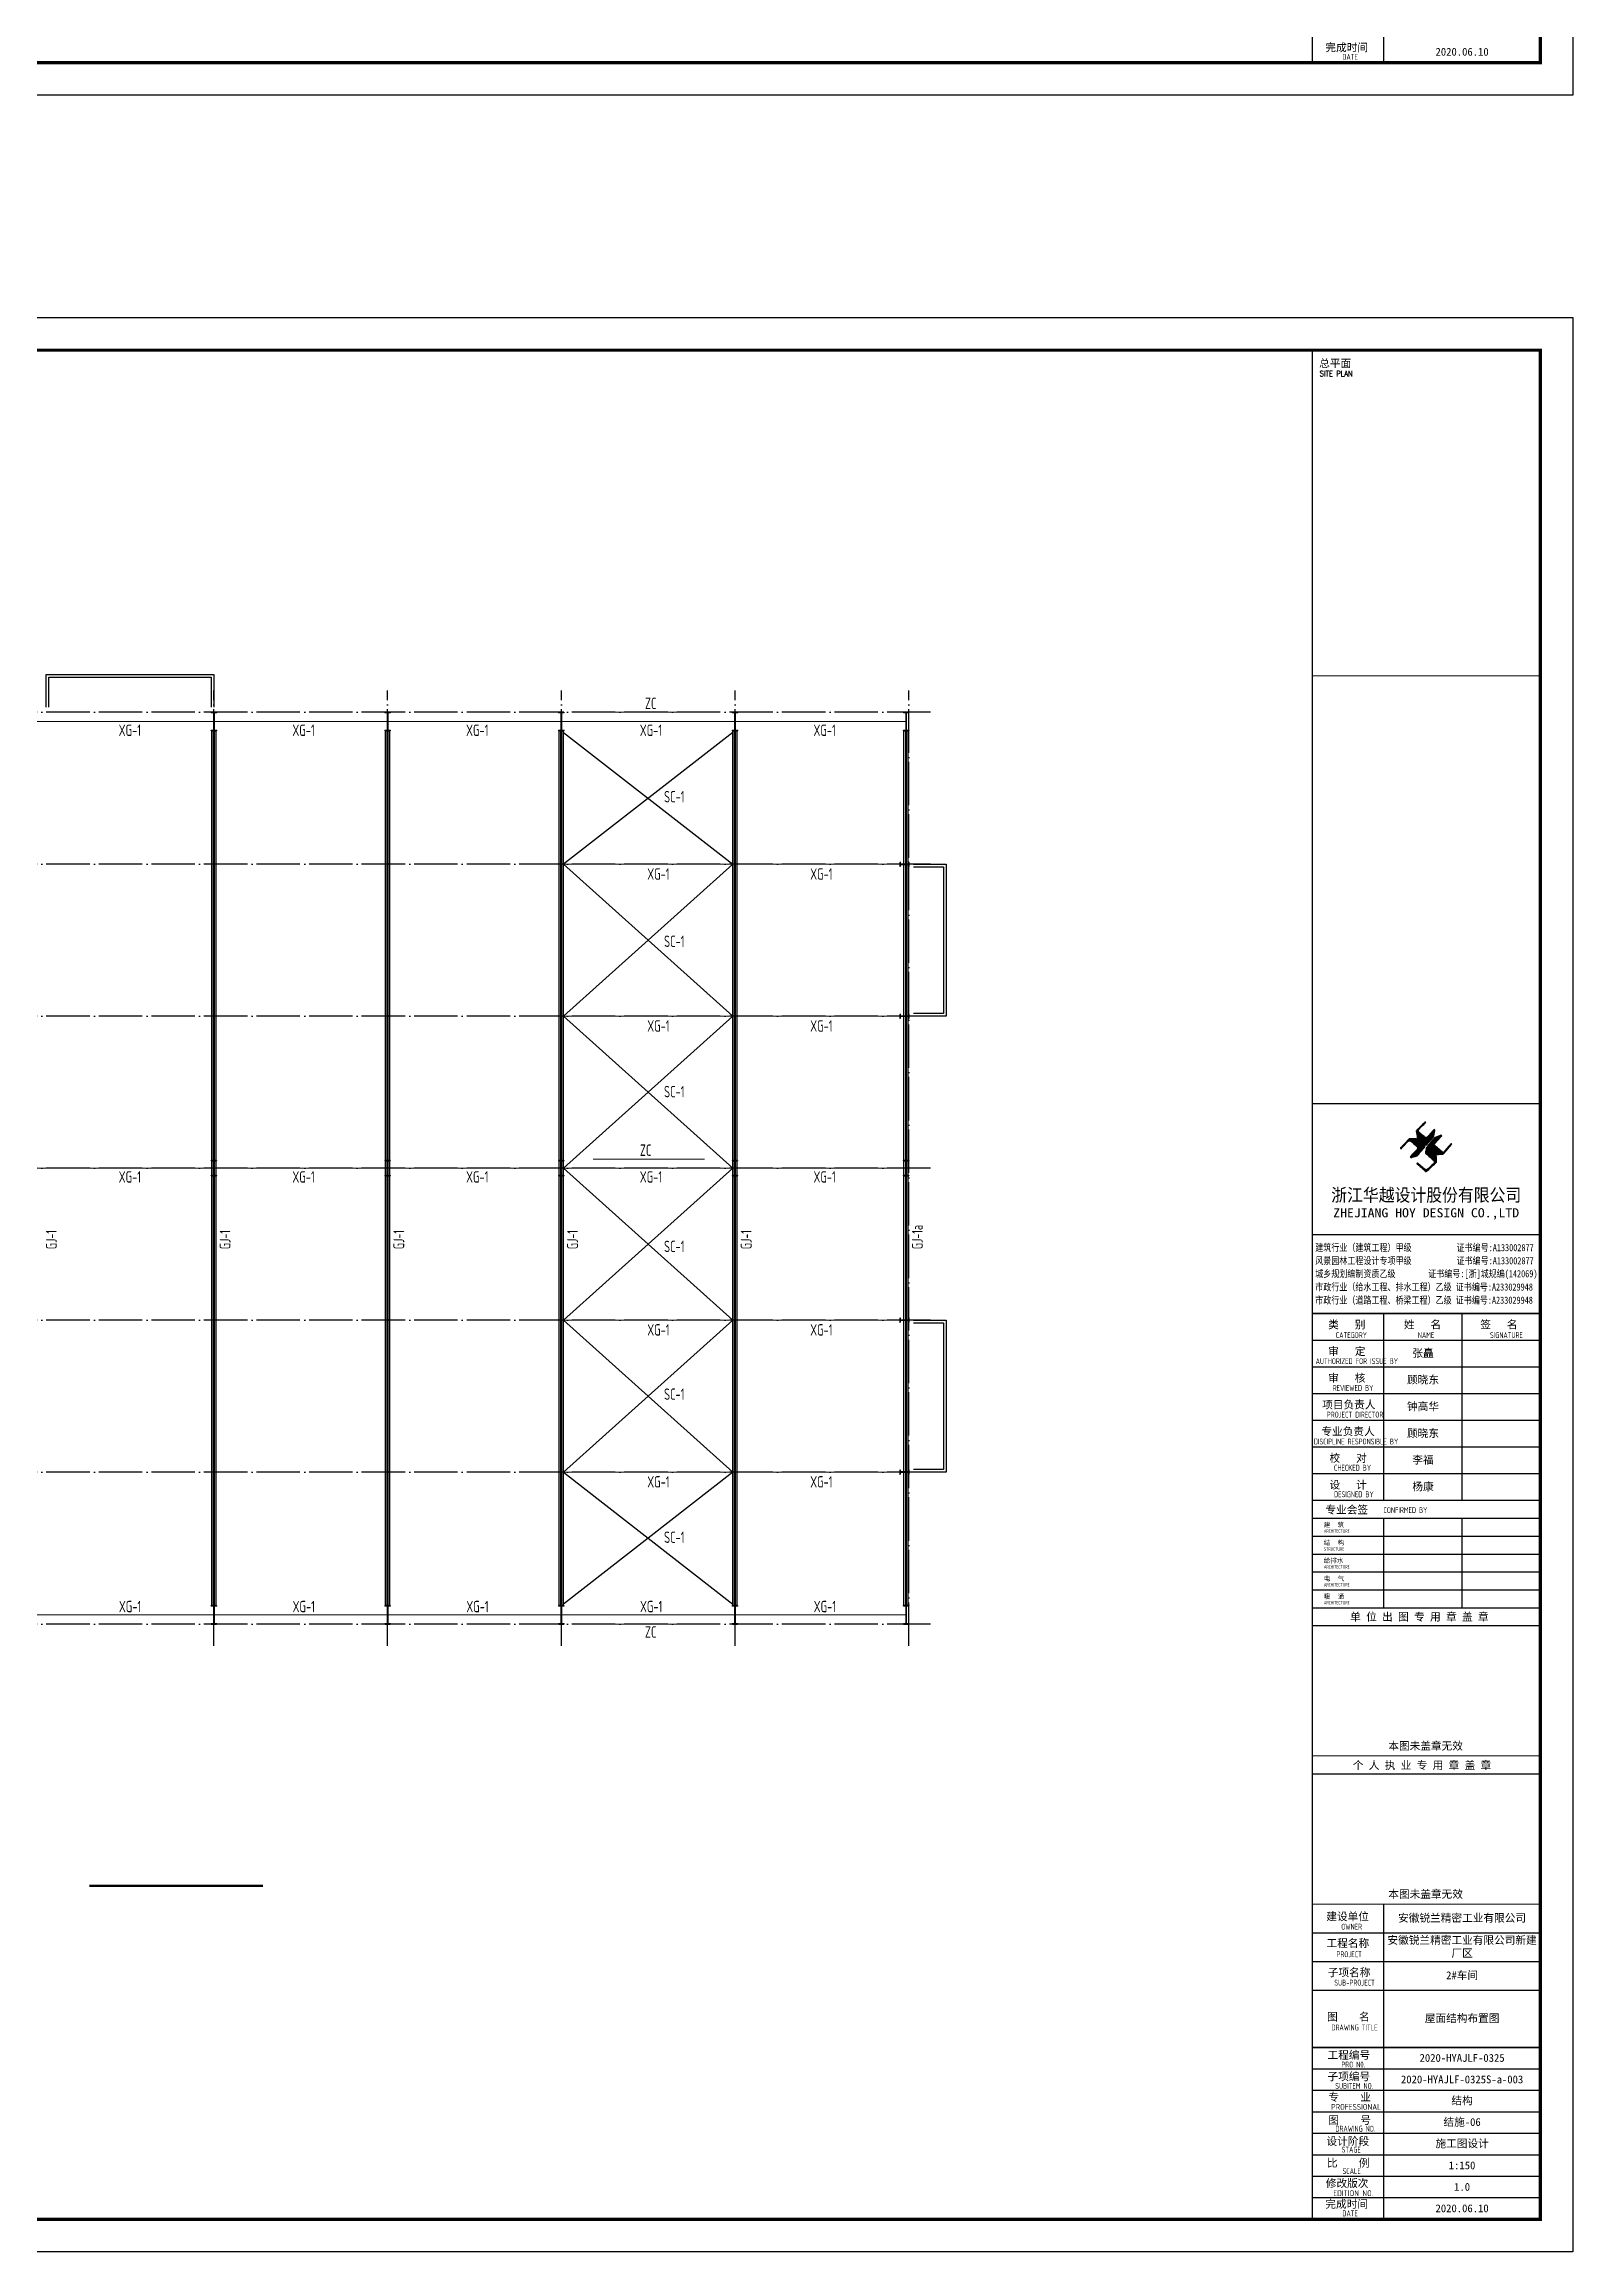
# Model space of a CAD drawing. Extents: x 492302 to 683319, y -252071 to 755100.
# Drawn here: x 559670 to 630074, y 263289 to 364986 of the extents above; entities that cross this region are included whole.
import ezdxf
from ezdxf.enums import TextEntityAlignment as Align

# ---------------------------------------------------------------- set-up
doc = ezdxf.new("R2010")
doc.units = 0
doc.header["$LTSCALE"] = 1000
doc.header["$MEASUREMENT"] = 0
doc.linetypes.add('DOTE', pattern=[2.42, 2, -0.2, 0.02, -0.2])
for name, color, linetype in [('0 - 屋顶线', 150, 'Continuous'), ('3T_WOOD', 21, 'Continuous'), ('DIM_LEAD', 171, 'Continuous'), ('DIM_SYMB', 171, 'Continuous'), ('DOTE', 14, 'DOTE'), ('PUB_TEXT', 7, 'Continuous'), ('PUB_TITLE', 171, 'Continuous'), ('TK', 4, 'Continuous'), ('中粗', 4, 'Continuous')]:
    doc.layers.add(name, color=color, linetype=linetype)
doc.layers.add('Pkpm_柱子', color=3, linetype='Continuous', lineweight=35)
doc.styles.add('-宋体', font='', dxfattribs={"width": 0.8})
doc.styles.add('HT', font='simhei.ttf', dxfattribs={"width": 0.8})
doc.styles.add('ROMANS', font='romans__.ttf', dxfattribs={"width": 0.65, "height": 231.275})
doc.styles.add('TSSD_Dimension', font='Tssdeng.shx', dxfattribs={"width": 0.7, "bigfont": 'hztxt.shx'})
doc.styles.add('TSSD_REIN', font='tssdeng.shx', dxfattribs={"width": 0.7, "bigfont": 'tssdchn.shx'})
doc.styles.add('图签宋体', font='', dxfattribs={"height": 300})
doc.styles.add('图签黑体', font='simhei.ttf', dxfattribs={"height": 550})
doc.styles.get('-宋体').set_extended_font_data('SimSun')
doc.styles.get('图签宋体').set_extended_font_data('NSimSun')

# ---------------------------------------------------------------- blocks, each defined once
blk = doc.blocks.new('A$C053D6479')
at = {"layer": 'PUB_TITLE'}
h = blk.add_hatch(color=256, dxfattribs=at)
h.dxf.hatch_style = 1
edge = h.paths.add_edge_path()
edge.add_spline(control_points=[(1026, 827), (1105, 920), (1188, 1008), (1266, 1102)], knot_values=[13, 13, 13, 13, 14, 14, 14, 14], degree=3, periodic=0)
edge.add_spline(control_points=[(1266, 1102), (1258, 1111), (1249, 1119), (1239, 1116)], knot_values=[12, 12, 12, 12, 13, 13, 13, 13], degree=3, periodic=0)
edge.add_spline(control_points=[(1239, 1116), (1210, 1107), (1179, 1092), (1144, 1077)], knot_values=[11, 11, 11, 11, 12, 12, 12, 12], degree=3, periodic=0)
edge.add_spline(control_points=[(1144, 1077), (1109, 1063), (1069, 1053), (1047, 1038)], knot_values=[10, 10, 10, 10, 11, 11, 11, 11], degree=3, periodic=0)
edge.add_spline(control_points=[(1047, 1038), (1028, 1026), (1007, 992), (991, 972)], knot_values=[9, 9, 9, 9, 10, 10, 10, 10], degree=3, periodic=0)
edge.add_spline(control_points=[(991, 972), (942, 913), (899, 868), (849, 810)], knot_values=[8, 8, 8, 8, 9, 9, 9, 9], degree=3, periodic=0)
edge.add_spline(control_points=[(849, 810), (842, 801), (822, 776), (822, 775)], knot_values=[7, 7, 7, 7, 8, 8, 8, 8], degree=3, periodic=0)
edge.add_spline(control_points=[(822, 775), (823, 771), (848, 752), (859, 744)], knot_values=[6, 6, 6, 6, 7, 7, 7, 7], degree=3, periodic=0)
edge.add_spline(control_points=[(859, 744), (949, 670), (1035, 592), (1122, 521)], knot_values=[5, 5, 5, 5, 6, 6, 6, 6], degree=3, periodic=0)
edge.add_spline(control_points=[(1122, 521), (1153, 527), (1185, 530), (1217, 533)], knot_values=[4, 4, 4, 4, 5, 5, 5, 5], degree=3, periodic=0)
edge.add_spline(control_points=[(1217, 533), (1246, 535), (1293, 532), (1316, 542)], knot_values=[3, 3, 3, 3, 4, 4, 4, 4], degree=3, periodic=0)
edge.add_spline(control_points=[(1316, 542), (1327, 547), (1338, 565), (1349, 579)], knot_values=[2, 2, 2, 2, 3, 3, 3, 3], degree=3, periodic=0)
edge.add_spline(control_points=[(1349, 579), (1423, 670), (1507, 759), (1572, 848)], knot_values=[1, 1, 1, 1, 2, 2, 2, 2], degree=3, periodic=0)
edge.add_spline(control_points=[(1572, 848), (1564, 852), (1561, 861), (1551, 862)], knot_values=[0, 0, 0, 0, 1, 1, 1, 1], degree=3, periodic=0)
edge.add_spline(control_points=[(1551, 862), (1469, 769), (1393, 671), (1310, 579)], knot_values=[15, 15, 15, 15, 16, 16, 16, 16], degree=3, periodic=0)
edge.add_spline(control_points=[(1310, 579), (1216, 662), (1118, 742), (1026, 827)], knot_values=[14, 14, 14, 14, 15, 15, 15, 15], degree=3, periodic=0)
at = {"layer": 'TK'}
h = blk.add_hatch(color=256, dxfattribs=at)
h.dxf.hatch_style = 2
edge = h.paths.add_edge_path()
edge.add_spline(control_points=[(728, 856), (728, 856), (728, 856), (719, 864), (651, 922), (580, 978), (514, 1036), (509, 1106), (488, 1176), (479, 1247), (570, 1343), (663, 1436), (758, 1526), (764, 1523), (768, 1518), (774, 1515), (693, 1422), (599, 1343), (520, 1249), (607, 1171), (698, 1096), (789, 1021), (874, 1109), (950, 1206), (1031, 1298), (1066, 1286), (1054, 1262), (1045, 1224), (1036, 1188), (1031, 1158), (1024, 1121), (1020, 1104), (1017, 1085), (1012, 1071), (1004, 1052), (976, 1026), (956, 1003), (906, 946), (866, 899), (814, 839), (806, 829), (789, 806), (787, 806), (777, 804), (728, 856)], knot_values=[0, 0, 0, 0, 0.005, 0.01, 1, 1, 1, 2, 2, 2, 3, 3, 3, 4, 4, 4, 5, 5, 5, 6, 6, 6, 7, 7, 7, 8, 8, 8, 9, 9, 9, 10, 10, 10, 11, 11, 11, 12, 12, 12, 13, 13, 13, 14, 14, 14, 14], degree=3, periodic=0)
h = blk.add_hatch(color=256, dxfattribs=at)
h.dxf.hatch_style = 2
edge = h.paths.add_edge_path()
edge.add_spline(control_points=[(366, 894), (366, 894), (366, 894), (270, 970), (183, 883), (101, 791), (16, 703), (-18, 714), (9, 735), (28, 755), (103, 838), (192, 930), (266, 1005), (319, 1009), (387, 1005), (442, 1007), (456, 1008), (472, 1011), (485, 1007), (507, 1000), (534, 967), (555, 949), (624, 891), (699, 833), (760, 773), (689, 691), (614, 604), (539, 517), (529, 505), (516, 487), (506, 482), (492, 475), (469, 472), (452, 467), (416, 456), (383, 448), (342, 438), (323, 433), (297, 422), (293, 440), (291, 452), (313, 470), (322, 480), (400, 566), (477, 652), (553, 736), (460, 815), (366, 894)], knot_values=[0, 0, 0, 0, 0.005, 0.01, 1, 1, 1, 2, 2, 2, 3, 3, 3, 4, 4, 4, 5, 5, 5, 6, 6, 6, 7, 7, 7, 8, 8, 8, 9, 9, 9, 10, 10, 10, 11, 11, 11, 12, 12, 12, 13, 13, 13, 14, 14, 14, 15, 15, 15, 15], degree=3, periodic=0)
h = blk.add_hatch(color=256, dxfattribs=at)
h.dxf.hatch_style = 2
edge = h.paths.add_edge_path()
edge.add_spline(control_points=[(511, 261), (511, 261), (511, 261), (516, 267), (609, 192), (696, 111), (785, 33), (883, 118), (977, 208), (1070, 298), (992, 373), (892, 456), (803, 534), (791, 544), (768, 561), (766, 569), (761, 588), (776, 634), (780, 655), (785, 690), (788, 721), (795, 746), (897, 661), (998, 576), (1097, 490), (1100, 425), (1106, 361), (1107, 294), (1018, 207), (925, 121), (830, 33), (818, 21), (800, 0), (787, 0), (768, -1), (725, 49), (712, 60), (662, 103), (616, 143), (568, 186), (545, 207), (518, 224), (499, 250), (501, 259), (511, 261)], knot_values=[0, 0, 0, 0, 0.005, 0.01, 1, 1, 1, 2, 2, 2, 3, 3, 3, 4, 4, 4, 5, 5, 5, 6, 6, 6, 7, 7, 7, 8, 8, 8, 9, 9, 9, 10, 10, 10, 11, 11, 11, 12, 12, 12, 13, 13, 13, 14, 14, 14, 14], degree=3, periodic=0)
for points, knots in [([(1031, 1298), (1066, 1286), (1054, 1262), (1045, 1224), (1036, 1188), (1031, 1158), (1024, 1121), (1020, 1104), (1017, 1085), (1012, 1071), (1004, 1052), (976, 1026), (956, 1003), (906, 946), (866, 899), (814, 839), (806, 829), (789, 806), (787, 806), (777, 804), (728, 856), (719, 864), (651, 922), (580, 978), (514, 1036), (509, 1106), (488, 1176), (479, 1247), (570, 1343), (663, 1436), (758, 1526), (764, 1523), (768, 1518), (774, 1515), (693, 1422), (599, 1343), (520, 1249), (607, 1171), (698, 1096), (789, 1021), (874, 1109), (950, 1206), (1031, 1298)], [0, 0, 0, 0, 1, 1, 1, 2, 2, 2, 3, 3, 3, 4, 4, 4, 5, 5, 5, 6, 6, 6, 7, 7, 7, 8, 8, 8, 9, 9, 9, 10, 10, 10, 11, 11, 11, 12, 12, 12, 13, 13, 13, 14, 14, 14, 14]), ([(555, 949), (624, 891), (699, 833), (760, 773), (689, 691), (614, 604), (539, 517), (529, 505), (516, 487), (506, 482), (492, 475), (469, 472), (452, 467), (416, 456), (383, 448), (342, 438), (323, 433), (297, 422), (293, 440), (291, 452), (313, 470), (322, 480), (400, 566), (477, 652), (553, 736), (460, 815), (366, 894), (270, 970), (183, 883), (101, 791), (16, 703), (-18, 714), (9, 735), (28, 755), (103, 838), (192, 930), (266, 1005), (319, 1009), (387, 1005), (442, 1007), (456, 1008), (472, 1011), (485, 1007), (507, 1000), (534, 967), (555, 949)], [0, 0, 0, 0, 1, 1, 1, 2, 2, 2, 3, 3, 3, 4, 4, 4, 5, 5, 5, 6, 6, 6, 7, 7, 7, 8, 8, 8, 9, 9, 9, 10, 10, 10, 11, 11, 11, 12, 12, 12, 13, 13, 13, 14, 14, 14, 15, 15, 15, 15]), ([(1097, 490), (1100, 425), (1106, 361), (1107, 294), (1018, 207), (925, 121), (830, 33), (818, 21), (800, 0), (787, 0), (768, -1), (725, 49), (712, 60), (662, 103), (616, 143), (568, 186), (545, 207), (518, 224), (499, 250), (501, 259), (511, 261), (516, 267), (609, 192), (696, 111), (785, 33), (883, 118), (977, 208), (1070, 298), (992, 373), (892, 456), (803, 534), (791, 544), (768, 561), (766, 569), (761, 588), (776, 634), (780, 655), (785, 690), (788, 721), (795, 746), (897, 661), (998, 576), (1097, 490)], [0, 0, 0, 0, 1, 1, 1, 2, 2, 2, 3, 3, 3, 4, 4, 4, 5, 5, 5, 6, 6, 6, 7, 7, 7, 8, 8, 8, 9, 9, 9, 10, 10, 10, 11, 11, 11, 12, 12, 12, 13, 13, 13, 14, 14, 14, 14]), ([(1551, 862), (1561, 861), (1564, 852), (1572, 848), (1507, 759), (1423, 670), (1349, 579), (1338, 565), (1327, 547), (1316, 542), (1293, 532), (1246, 535), (1217, 533), (1185, 530), (1153, 527), (1122, 521), (1035, 592), (949, 670), (859, 744), (848, 752), (823, 771), (822, 775), (822, 776), (842, 801), (849, 810), (899, 868), (942, 913), (991, 972), (1007, 992), (1028, 1026), (1047, 1038), (1069, 1053), (1109, 1063), (1144, 1077), (1179, 1092), (1210, 1107), (1239, 1116), (1249, 1119), (1258, 1111), (1266, 1102), (1188, 1008), (1105, 920), (1026, 827), (1118, 742), (1216, 662), (1310, 579), (1393, 671), (1469, 769), (1551, 862)], [0, 0, 0, 0, 1, 1, 1, 2, 2, 2, 3, 3, 3, 4, 4, 4, 5, 5, 5, 6, 6, 6, 7, 7, 7, 8, 8, 8, 9, 9, 9, 10, 10, 10, 11, 11, 11, 12, 12, 12, 13, 13, 13, 14, 14, 14, 15, 15, 15, 16, 16, 16, 16])]:
    blk.add_open_spline(points, degree=3, knots=knots, dxfattribs=at)
blk = doc.blocks.new('GeYuanFrame_15732313', base_point=(20.09, 4.53))
at = {"layer": 'PUB_TITLE'}
for points in [[(803.09, 235.33), (803.09, 292.73)], [(827.09, 235.33), (827.09, 292.73)], [(803.09, 202.33), (803.09, 229.83)], [(827.09, 202.33), (827.09, 229.83)], [(803.09, 14.53), (803.09, 111.33)]]:
    blk.add_lwpolyline(points, dxfattribs=at)
at = {"layer": 'TK'}
for p, q in [((781.09, 316.93), (851.09, 316.93)), ((781.09, 284.53), (851.09, 284.53)), ((781.09, 276.33), (851.09, 276.33)), ((781.09, 268.13), (851.09, 268.13)), ((781.09, 259.93), (851.09, 259.93)), ((781.09, 251.73), (851.09, 251.73)), ((781.09, 243.53), (851.09, 243.53)), ((781.09, 235.33), (851.09, 235.33)), ((781.09, 235.33), (851.09, 235.33)), ((781.09, 102.53), (851.09, 102.53)), ((781.09, 93.73), (851.09, 93.73)), ((781.09, 84.93), (803.09, 84.93)), ((781.09, 84.93), (851.09, 84.93)), ((781.09, 67.37), (851.09, 67.37)), ((781.09, 67.33), (851.09, 67.33)), ((781.09, 60.77), (851.09, 60.77)), ((781.09, 54.17), (851.09, 54.17)), ((781.09, 47.57), (851.09, 47.57)), ((781.09, 40.97), (851.09, 40.97)), ((781.09, 34.37), (851.09, 34.37)), ((781.09, 27.77), (851.09, 27.77)), ((781.09, 21.17), (851.09, 21.17)), ((781.09, 14.53), (851.09, 14.53))]:
    blk.add_line(p, q, dxfattribs=at)
blk.add_lwpolyline([(20.09, 4.53), (20.09, 598.53), (861.09, 598.53), (861.09, 4.53)], close=True, dxfattribs=at)
at = {"layer": 'TK', "const_width": 1}
blk.add_lwpolyline([(45.09, 588.53), (851.09, 588.53), (851.09, 14.53), (45.09, 14.53)], close=True, dxfattribs=at)
at = {"layer": 'TK'}
for points, const_width in [([(781.09, 588.53), (781.09, 14.53)], 0.4), ([(781.09, 488.5), (851.09, 488.5)], 0.35), ([(781.09, 357.14), (851.09, 357.14)], 0.35), ([(781.09, 292.73), (851.09, 292.73)], 0.35), ([(781.09, 292.73), (851.09, 292.73)], 0.35), ([(781.09, 235.33), (851.09, 235.33)], 0.35), ([(781.09, 202.33), (851.09, 202.33)], 0.35), ([(781.09, 156.83), (851.09, 156.83)], 0.35), ([(781.09, 111.33), (851.09, 111.33)], 0.35), ([(781.09, 67.37), (851.09, 67.37)], 0.35)]:
    blk.add_lwpolyline(points, dxfattribs=dict(at, const_width=const_width))
for points in [[(781.09, 292.73), (851.09, 292.73)], [(781.09, 235.33), (851.09, 235.33)], [(781.09, 229.83), (851.09, 229.83)], [(781.09, 224.33), (851.09, 224.33)], [(781.09, 218.83), (851.09, 218.83)], [(781.09, 213.33), (851.09, 213.33)], [(781.09, 207.83), (851.09, 207.83)], [(781.09, 202.33), (851.09, 202.33)], [(781.09, 196.83), (851.09, 196.83)], [(781.09, 151.33), (851.09, 151.33)]]:
    blk.add_lwpolyline(points, dxfattribs=at)
at = {"layer": 'PUB_TITLE', "xscale": 0.01000000000021828, "yscale": 0.01000000000021828, "zscale": 0.01}
blk.add_blockref('A$C053D6479', (808.19, 336.27), dxfattribs=at)
at = {"layer": 'TK', "style": '图签宋体'}
for s, height, p in [('总平面', 2.4, (783.23, 583.28)), ('类   别', 2.4, (785.97, 288.09)), ('姓   名', 2.4, (809.2, 288.09)), ('签   名', 2.4, (832.68, 288.09)), ('审   定', 2.4, (785.97, 279.89)), ('审   核', 2.4, (785.97, 271.69)), ('项目负责人', 2.4, (784.13, 263.49)), ('专业负责人', 2.4, (783.89, 255.29)), ('校   对', 2.4, (786.38, 247.09)), ('设   计', 2.4, (786.36, 238.89)), ('专业会签', 2.4, (785.12, 231.24)), ('建  筑', 1.44, (784.61, 227.11)), ('结  构', 1.44, (784.61, 221.61)), ('给排水', 1.44, (784.61, 216.11)), ('电  气', 1.44, (784.61, 210.61)), ('暖  通', 1.44, (784.61, 205.11)), ('单 位 出 图 专 用 章 盖 章', 2.4, (792.72, 198.35)), ('本图未盖章无效', 2.4, (804.43, 158.7)), ('个 人 执 业 专 用 章 盖 章', 2.4, (793.52, 152.77)), ('本图未盖章无效', 2.4, (804.43, 113.2)), ('建设单位', 2.4, (785.39, 106.33)), ('工程名称', 2.4, (785.47, 98.12)), ('子项名称', 2.4, (785.85, 89.14)), ('图    名', 2.4, (785.63, 75.5)), ('工程编号', 2.4, (785.77, 63.77)), ('子项编号', 2.4, (785.77, 57.19)), ('专    业', 2.4, (786.01, 50.88)), ('图    号', 2.4, (786.02, 43.77)), ('设计阶段', 2.4, (785.45, 37.32)), ('修改版次', 2.4, (785.24, 24.41)), ('比    例', 2.4, (785.59, 30.63)), ('完成时间', 2.4, (785.11, 18.02))]:
    blk.add_text(s, height=height, dxfattribs=at).set_placement(p)
at = {"layer": 'TK'}
for s, height, style, width, p in [('SITE PLAN', 1.697, 'ROMANS', 0.76, (783.35, 580.49)), ('建筑行业（建筑工程）甲级           证书编号:A133002877', 2.2, '-宋体', 0.8, (782, 311.83)), ('风景园林工程设计专项甲级           证书编号:A133002877', 2.2, '-宋体', 0.8, (782, 307.81)), ('城乡规划编制资质乙级        证书编号:[浙]城规编(142069)', 2.2, '-宋体', 0.8, (782, 303.82)), ('市政行业（给水工程、排水工程）乙级 证书编号:A233029948', 2.2, '-宋体', 0.8, (782, 299.74)), ('市政行业（道路工程、桥梁工程）乙级 证书编号:A233029948', 2.2, '-宋体', 0.8, (782, 295.69)), ('CATEGORY', 1.8, 'TSSD_REIN', 0.7, (788.32, 285.17)), ('NAME', 1.8, 'TSSD_REIN', 0.7, (813.51, 285.17)), ('SIGNATURE', 1.8, 'TSSD_REIN', 0.7, (835.66, 285.17)), ('AUTHORIZED FOR ISSUE BY', 1.8, 'TSSD_REIN', 0.7, (782.12, 277.17)), ('REVIEWED BY', 1.8, 'TSSD_REIN', 0.7, (787.36, 268.91)), ('PROJECT DIRECTOR', 1.8, 'TSSD_REIN', 0.7, (785.55, 260.74)), ('DISCIPLINE RESPONSIBLE BY', 1.8, 'TSSD_REIN', 0.7, (781.57, 252.48)), ('CHECKED BY', 1.8, 'TSSD_REIN', 0.7, (787.75, 244.44)), ('DESIGNED BY', 1.8, 'TSSD_REIN', 0.7, (787.76, 236.27)), ('CONFIRMED BY', 1.8, 'TSSD_REIN', 0.7, (802.94, 231.42)), ('ARCHITECTURE', 1.08, 'TSSD_REIN', 0.7, (784.65, 225.34)), ('STRUCTURE', 1.08, 'TSSD_REIN', 0.7, (784.65, 219.84)), ('ARCHITECTURE', 1.08, 'TSSD_REIN', 0.7, (784.65, 214.34)), ('ARCHITECTURE', 1.08, 'TSSD_REIN', 0.7, (784.65, 208.84)), ('ARCHITECTURE', 1.08, 'TSSD_REIN', 0.7, (784.65, 203.34)), ('OWNER', 1.8, 'TSSD_REIN', 0.7, (789.98, 103.48)), ('PROJECT', 1.8, 'TSSD_REIN', 0.7, (788.52, 95.02)), ('SUB-PROJECT', 1.8, 'TSSD_REIN', 0.7, (787.86, 86.3)), ('DRAWING TITLE', 1.8, 'TSSD_REIN', 0.7, (786.97, 72.53)), ('PRO N0.', 1.8, 'TSSD_REIN', 0.7, (790.01, 61.15)), ('SUBITEM NO.', 1.8, 'TSSD_REIN', 0.7, (788.15, 54.58)), ('PROFESSIONAL', 1.8, 'TSSD_REIN', 0.8, (786.88, 48.15)), ('DRAWING NO.', 1.8, 'TSSD_REIN', 0.7, (788.19, 41.45)), ('STAGE', 1.8, 'TSSD_REIN', 0.7, (790.09, 35.03)), ('SCALE', 1.8, 'TSSD_REIN', 0.7, (790.38, 28.42)), ('EDITION NO.', 1.8, 'TSSD_REIN', 0.8, (787.53, 21.64)), ('DATE', 1.8, 'TSSD_REIN', 0.7, (790.33, 15.45))]:
    blk.add_text(s, height=height, dxfattribs=dict(at, style=style, width=width)).set_placement(p)
for s, height, style, width, p in [('浙江华越设计股份有限公司', 3.96, 'HT', 0.9, (816.07, 329.16)), ('ZHEJIANG HOY DESIGN CO.,LTD', 2.8, '图签黑体', 1.11, (816.06, 323.29))]:
    blk.add_text(s, height=height, dxfattribs=dict(at, style=style, width=width)).set_placement(p, align=Align.MIDDLE)
at = {"layer": 'TK', "char_height": 2.4, "attachment_point": 5, "style": '图签宋体'}
for s, insert, width in [('张矗', (815.09, 280.4), 24), ('顾晓东', (815.09, 272.23), 24), ('钟高华', (815.09, 264.03), 24), ('顾晓东', (815.09, 255.76), 24), ('李福', (815.09, 247.63), 24), ('杨康', (815.09, 239.43), 24), ('安徽锐兰精密工业有限公司', (827.09, 106.93), 48), ('安徽锐兰精密工业有限公司新建厂区', (827.09, 98.13), 48), ('2#车间', (827.09, 89.33), 48), ('屋面结构布置图', (827.09, 76.13), 48), ('2020-HYAJLF-0325', (827.09, 64.07), 48), ('2020-HYAJLF-0325S-a-003', (827.09, 57.47), 48), ('结构', (827.09, 50.87), 48), ('结施-06', (827.09, 44.27), 48), ('施工图设计', (827.09, 37.67), 48), ('1:150', (827.09, 31.07), 48), ('1.0', (827.09, 24.47), 48), ('2020.06.10', (827.09, 17.88), 48)]:
    blk.add_mtext(s, dxfattribs=dict(at, insert=insert, width=width))
blk = doc.blocks.new('2Q3ZS43423423')
at = {"layer": 'PUB_TEXT', "style": 'TSSD_Dimension', "width": 0.7}
for p in [(393318, 233779), (401331, 233779), (409331, 233779), (417331, 233779), (425331, 233779), (433331, 233779), (441331, 233779), (449331, 233779), (457331, 233779)]:
    blk.add_text('XG-1', height=525, dxfattribs=at).set_placement(p)
blk = doc.blocks.new('AW3423W423423423')
at = {"layer": 'Pkpm_柱子'}
for points in [[(429837, 234869), (429837, 234857), (429722, 234857), (429722, 234031), (429837, 234031), (429837, 234019), (429597, 234019), (429597, 234031), (429712, 234031), (429712, 234857), (429597, 234857), (429597, 234869)], [(437837, 234869), (437837, 234857), (437722, 234857), (437722, 234031), (437837, 234031), (437837, 234019), (437597, 234019), (437597, 234031), (437712, 234031), (437712, 234857), (437597, 234857), (437597, 234869)], [(445837, 234869), (445837, 234857), (445722, 234857), (445722, 234031), (445837, 234031), (445837, 234019), (445597, 234019), (445597, 234031), (445712, 234031), (445712, 234857), (445597, 234857), (445597, 234869)], [(453837, 234869), (453837, 234857), (453722, 234857), (453722, 234031), (453837, 234031), (453837, 234019), (453597, 234019), (453597, 234031), (453712, 234031), (453712, 234857), (453597, 234857), (453597, 234869)], [(461717, 234869), (461717, 234857), (461602, 234857), (461602, 234031), (461717, 234031), (461717, 234019), (461477, 234019), (461477, 234031), (461592, 234031), (461592, 234857), (461477, 234857), (461477, 234869)], [(461317, 227969), (461329, 227969), (461329, 227874), (461705, 227874), (461705, 227969), (461717, 227969), (461717, 227769), (461705, 227769), (461705, 227864), (461329, 227864), (461329, 227769), (461317, 227769)], [(461317, 220969), (461329, 220969), (461329, 220874), (461705, 220874), (461705, 220969), (461717, 220969), (461717, 220769), (461705, 220769), (461705, 220864), (461329, 220864), (461329, 220769), (461317, 220769)], [(429837, 214219), (429837, 214207), (429722, 214207), (429722, 213531), (429837, 213531), (429837, 213519), (429597, 213519), (429597, 213531), (429712, 213531), (429712, 214207), (429597, 214207), (429597, 214219)], [(437837, 214219), (437837, 214207), (437722, 214207), (437722, 213531), (437837, 213531), (437837, 213519), (437597, 213519), (437597, 213531), (437712, 213531), (437712, 214207), (437597, 214207), (437597, 214219)], [(445837, 214219), (445837, 214207), (445722, 214207), (445722, 213531), (445837, 213531), (445837, 213519), (445597, 213519), (445597, 213531), (445712, 213531), (445712, 214207), (445597, 214207), (445597, 214219)], [(453837, 214219), (453837, 214207), (453722, 214207), (453722, 213531), (453837, 213531), (453837, 213519), (453597, 213519), (453597, 213531), (453712, 213531), (453712, 214207), (453597, 214207), (453597, 214219)], [(461717, 214219), (461717, 214207), (461602, 214207), (461602, 213531), (461717, 213531), (461717, 213519), (461477, 213519), (461477, 213531), (461592, 213531), (461592, 214207), (461477, 214207), (461477, 214219)], [(461317, 206969), (461329, 206969), (461329, 206874), (461705, 206874), (461705, 206969), (461717, 206969), (461717, 206769), (461705, 206769), (461705, 206864), (461329, 206864), (461329, 206769), (461317, 206769)], [(461317, 199969), (461329, 199969), (461329, 199874), (461705, 199874), (461705, 199969), (461717, 199969), (461717, 199769), (461705, 199769), (461705, 199864), (461329, 199864), (461329, 199769), (461317, 199769)], [(429837, 193719), (429837, 193707), (429722, 193707), (429722, 192881), (429837, 192881), (429837, 192869), (429597, 192869), (429597, 192881), (429712, 192881), (429712, 193707), (429597, 193707), (429597, 193719)], [(437837, 193719), (437837, 193707), (437722, 193707), (437722, 192881), (437837, 192881), (437837, 192869), (437597, 192869), (437597, 192881), (437712, 192881), (437712, 193707), (437597, 193707), (437597, 193719)], [(445837, 193719), (445837, 193707), (445722, 193707), (445722, 192881), (445837, 192881), (445837, 192869), (445597, 192869), (445597, 192881), (445712, 192881), (445712, 193707), (445597, 193707), (445597, 193719)], [(453837, 193719), (453837, 193707), (453722, 193707), (453722, 192881), (453837, 192881), (453837, 192869), (453597, 192869), (453597, 192881), (453712, 192881), (453712, 193707), (453597, 193707), (453597, 193719)], [(461717, 193719), (461717, 193707), (461602, 193707), (461602, 192881), (461717, 192881), (461717, 192869), (461477, 192869), (461477, 192881), (461592, 192881), (461592, 193707), (461477, 193707), (461477, 193719)]]:
    blk.add_hatch(color=256, dxfattribs=at).paths.add_polyline_path(points)
for points in [[(429837, 234869), (429837, 234857), (429722, 234857), (429722, 234031), (429837, 234031), (429837, 234019), (429597, 234019), (429597, 234031), (429712, 234031), (429712, 234857), (429597, 234857), (429597, 234869)], [(437837, 234869), (437837, 234857), (437722, 234857), (437722, 234031), (437837, 234031), (437837, 234019), (437597, 234019), (437597, 234031), (437712, 234031), (437712, 234857), (437597, 234857), (437597, 234869)], [(445837, 234869), (445837, 234857), (445722, 234857), (445722, 234031), (445837, 234031), (445837, 234019), (445597, 234019), (445597, 234031), (445712, 234031), (445712, 234857), (445597, 234857), (445597, 234869)], [(453837, 234869), (453837, 234857), (453722, 234857), (453722, 234031), (453837, 234031), (453837, 234019), (453597, 234019), (453597, 234031), (453712, 234031), (453712, 234857), (453597, 234857), (453597, 234869)], [(461717, 234869), (461717, 234857), (461602, 234857), (461602, 234031), (461717, 234031), (461717, 234019), (461477, 234019), (461477, 234031), (461592, 234031), (461592, 234857), (461477, 234857), (461477, 234869)], [(461317, 227969), (461329, 227969), (461329, 227874), (461705, 227874), (461705, 227969), (461717, 227969), (461717, 227769), (461705, 227769), (461705, 227864), (461329, 227864), (461329, 227769), (461317, 227769)], [(461317, 220969), (461329, 220969), (461329, 220874), (461705, 220874), (461705, 220969), (461717, 220969), (461717, 220769), (461705, 220769), (461705, 220864), (461329, 220864), (461329, 220769), (461317, 220769)], [(429837, 214219), (429837, 214207), (429722, 214207), (429722, 213531), (429837, 213531), (429837, 213519), (429597, 213519), (429597, 213531), (429712, 213531), (429712, 214207), (429597, 214207), (429597, 214219)], [(437837, 214219), (437837, 214207), (437722, 214207), (437722, 213531), (437837, 213531), (437837, 213519), (437597, 213519), (437597, 213531), (437712, 213531), (437712, 214207), (437597, 214207), (437597, 214219)], [(445837, 214219), (445837, 214207), (445722, 214207), (445722, 213531), (445837, 213531), (445837, 213519), (445597, 213519), (445597, 213531), (445712, 213531), (445712, 214207), (445597, 214207), (445597, 214219)], [(453837, 214219), (453837, 214207), (453722, 214207), (453722, 213531), (453837, 213531), (453837, 213519), (453597, 213519), (453597, 213531), (453712, 213531), (453712, 214207), (453597, 214207), (453597, 214219)], [(461717, 214219), (461717, 214207), (461602, 214207), (461602, 213531), (461717, 213531), (461717, 213519), (461477, 213519), (461477, 213531), (461592, 213531), (461592, 214207), (461477, 214207), (461477, 214219)], [(461317, 206969), (461329, 206969), (461329, 206874), (461705, 206874), (461705, 206969), (461717, 206969), (461717, 206769), (461705, 206769), (461705, 206864), (461329, 206864), (461329, 206769), (461317, 206769)], [(461317, 199969), (461329, 199969), (461329, 199874), (461705, 199874), (461705, 199969), (461717, 199969), (461717, 199769), (461705, 199769), (461705, 199864), (461329, 199864), (461329, 199769), (461317, 199769)], [(429837, 193719), (429837, 193707), (429722, 193707), (429722, 192881), (429837, 192881), (429837, 192869), (429597, 192869), (429597, 192881), (429712, 192881), (429712, 193707), (429597, 193707), (429597, 193719)], [(437837, 193719), (437837, 193707), (437722, 193707), (437722, 192881), (437837, 192881), (437837, 192869), (437597, 192869), (437597, 192881), (437712, 192881), (437712, 193707), (437597, 193707), (437597, 193719)], [(445837, 193719), (445837, 193707), (445722, 193707), (445722, 192881), (445837, 192881), (445837, 192869), (445597, 192869), (445597, 192881), (445712, 192881), (445712, 193707), (445597, 193707), (445597, 193719)], [(453837, 193719), (453837, 193707), (453722, 193707), (453722, 192881), (453837, 192881), (453837, 192869), (453597, 192869), (453597, 192881), (453712, 192881), (453712, 193707), (453597, 193707), (453597, 193719)], [(461717, 193719), (461717, 193707), (461602, 193707), (461602, 192881), (461717, 192881), (461717, 192869), (461477, 192869), (461477, 192881), (461592, 192881), (461592, 193707), (461477, 193707), (461477, 193719)]]:
    blk.add_lwpolyline(points, close=True, dxfattribs=at)
blk = doc.blocks.new('GeYuanFrame_20885727', base_point=(20.09, 4.53))
at = {"layer": 'PUB_TITLE'}
blk.add_lwpolyline([(803.09, 14.53), (803.09, 111.33)], dxfattribs=at)
at = {"layer": 'TK'}
blk.add_line((781.09, 14.53), (851.09, 14.53), dxfattribs=at)
blk.add_lwpolyline([(20.09, 4.53), (20.09, 598.53), (861.09, 598.53), (861.09, 4.53)], close=True, dxfattribs=at)
at = {"layer": 'TK', "const_width": 1}
blk.add_lwpolyline([(45.09, 588.53), (851.09, 588.53), (851.09, 14.53), (45.09, 14.53)], close=True, dxfattribs=at)
at = {"layer": 'TK', "const_width": 0.4}
blk.add_lwpolyline([(781.09, 588.53), (781.09, 14.53)], dxfattribs=at)
at = {"layer": 'TK', "style": '图签宋体'}
blk.add_text('完成时间', height=2.4, dxfattribs=at).set_placement((785.11, 18.02))
at = {"layer": 'TK', "style": 'TSSD_REIN', "width": 0.7}
blk.add_text('DATE', height=1.8, dxfattribs=at).set_placement((790.33, 15.45))
at = {"layer": 'TK', "insert": (827.09, 17.88), "char_height": 2.4, "width": 48, "attachment_point": 5, "style": '图签宋体'}
blk.add_mtext('2020.06.10', dxfattribs=at)

msp = doc.modelspace()

# ---------------------------------------------------------------- linework, layer by layer
at = {"color": 35, "linetype": 'ByBlock', "ltscale": 3}
for p, q in [((567389.4, 293058.7), (567389.4, 333358.7)), ((567469.4, 293058.7), (567469.4, 333358.7)), ((567509.4, 293058.7), (567509.4, 333358.7)), ((567589.4, 293058.7), (567589.4, 333358.7)), ((575389.4, 293058.7), (575389.4, 333358.7)), ((575469.4, 293058.7), (575469.4, 333358.7)), ((575509.4, 293058.7), (575509.4, 333358.7)), ((575589.4, 293058.7), (575589.4, 333358.7)), ((583389.4, 293058.7), (583389.4, 333358.7)), ((583469.4, 293058.7), (583469.4, 333358.7)), ((583509.4, 293058.7), (583509.4, 333358.7)), ((583589.4, 293058.7), (583589.4, 333358.7)), ((591389.4, 293058.7), (591389.4, 333358.7)), ((591469.4, 293058.7), (591469.4, 333358.7)), ((591509.4, 293058.7), (591509.4, 333358.7)), ((591589.4, 293058.7), (591589.4, 333358.7)), ((599269.4, 293058.7), (599269.4, 333358.7)), ((599349.4, 293058.7), (599349.4, 333358.7)), ((599389.4, 293058.7), (599389.4, 333358.7)), ((599469.4, 293058.7), (599469.4, 333358.7))]:
    msp.add_line(p, q, dxfattribs=at)
at = {"color": 4, "const_width": 50}
for points in [[(599364.4, 333783.7), (527604.4, 333783.7)], [(599269.4, 327208.7), (583589.4, 327208.7)], [(599269.4, 320208.7), (583589.4, 320208.7)], [(599364.4, 313208.7), (527604.4, 313208.7)], [(599269.4, 306208.7), (583589.4, 306208.7)], [(599269.4, 299208.7), (583589.4, 299208.7)], [(599374.4, 292633.7), (527614.4, 292633.7)]]:
    msp.add_lwpolyline(points, dxfattribs=at)
at = {"layer": '0 - 屋顶线'}
for p, q in [((559769.4, 334448.7), (559769.4, 335948.7)), ((559769.4, 335948.7), (567489.4, 335948.7)), ((559889.4, 334448.7), (559889.4, 335828.7)), ((559889.4, 335828.7), (567369.4, 335828.7)), ((567369.4, 335828.7), (567369.4, 334448.7)), ((567489.4, 335948.7), (567489.4, 334448.7)), ((599709.4, 306208.7), (601209.4, 306208.7)), ((601209.4, 306208.7), (601209.4, 299208.7)), ((599709.4, 306088.7), (601089.4, 306088.7)), ((601089.4, 306088.7), (601089.4, 299328.7)), ((601089.4, 299328.7), (599709.4, 299328.7)), ((601209.4, 299208.7), (599709.4, 299208.7))]:
    msp.add_line(p, q, dxfattribs=at)
for points in [[(599709.4, 327208.7), (601209.4, 327208.7), (601209.4, 320508.7), (601209.4, 320208.7), (599709.4, 320208.7)], [(599709.4, 327088.7), (601089.4, 327088.7), (601089.4, 320508.7), (601089.4, 320328.7), (599709.4, 320328.7)]]:
    msp.add_lwpolyline(points, dxfattribs=at)
at = {"layer": 'DIM_LEAD', "color": 3, "const_width": 50}
for points in [[(590317.3, 334208.7), (585173.6, 334208.7)], [(590085.1, 313625.8), (584941.3, 313625.8)], [(590317.3, 292208.7), (585173.6, 292208.7)]]:
    msp.add_lwpolyline(points, dxfattribs=at)
at = {"layer": 'DIM_SYMB', "const_width": 105}
msp.add_lwpolyline([(561746.3, 280152.2), (569744.9, 280152.2)], dxfattribs=at)
at = {"layer": 'DOTE'}
for p, q in [((567489.4, 291208.7), (567489.4, 335208.7)), ((575489.4, 291208.7), (575489.4, 335208.7)), ((583489.4, 291208.7), (583489.4, 335208.7)), ((591489.4, 291208.7), (591489.4, 335208.7)), ((599489.4, 291208.7), (599489.4, 335208.7)), ((600489.4, 334208.7), (526489.4, 334208.7)), ((600489.4, 327208.7), (526489.4, 327208.7)), ((600489.4, 320208.7), (526489.4, 320208.7)), ((600489.4, 313208.7), (526489.4, 313208.7)), ((600489.4, 306208.7), (526489.4, 306208.7)), ((600489.4, 299208.7), (526489.4, 299208.7)), ((600489.4, 292208.7), (526489.4, 292208.7))]:
    msp.add_line(p, q, dxfattribs=at)
at = {"layer": '中粗', "color": 6}
for points in [[(583589.4, 333281.1), (591389.4, 327208.7), (583589.4, 320208.7), (591389.4, 313208.7), (583589.4, 306208.7), (591389.4, 299208.7), (583589.4, 293130.6)], [(591389.4, 333281.1), (583589.4, 327208.7), (591389.4, 320208.7), (583589.4, 313208.7), (591389.4, 306208.7), (583589.4, 299208.7), (591389.4, 293130.6)]]:
    msp.add_lwpolyline(points, dxfattribs=at)

# ---------------------------------------------------------------- block references
at = {"layer": '3T_WOOD', "xscale": 150, "yscale": 150, "zscale": 150}
for name, p in [('GeYuanFrame_20885727', (503924.3, 362629.2)), ('GeYuanFrame_15732313', (503924.3, 263289.4))]:
    msp.add_blockref(name, p, dxfattribs=at)
at = {"layer": '3T_WOOD'}
for name, p in [('AW3423W423423423', (137772.5, 99339.9)), ('2Q3ZS43423423', (137772.5, 99339.9)), ('2Q3ZS43423423', (137772.5, 78764.9)), ('2Q3ZS43423423', (137782.5, 58974.3))]:
    msp.add_blockref(name, p, dxfattribs=at)

# ---------------------------------------------------------------- texts
at = {"layer": 'PUB_TEXT', "style": 'TSSD_Dimension', "width": 0.7}
for s, p in [('ZC', (587340.9, 334358.1)), ('SC-1', (588220.6, 330058.3)), ('XG-1', (587446.2, 326497.5)), ('XG-1', (594951.6, 326497.5)), ('SC-1', (588220.6, 323397)), ('XG-1', (587446.2, 319497.5)), ('XG-1', (594951.6, 319497.5)), ('SC-1', (588220.6, 316472.4)), ('ZC', (587108.7, 313775.1)), ('SC-1', (588220.6, 309342.1)), ('XG-1', (587446.2, 305497.5)), ('XG-1', (594951.6, 305497.5)), ('SC-1', (588220.6, 302537.3)), ('XG-1', (587446.2, 298497.5)), ('XG-1', (594951.6, 298497.5)), ('SC-1', (588220.6, 295944.9)), ('ZC', (587340.9, 291580.5))]:
    msp.add_text(s, height=525, dxfattribs=at).set_placement(p)
for s, p in [('GJ-1', (560253.1, 309476.1)), ('GJ-1', (568253.1, 309476.1)), ('GJ-1', (576253.1, 309476.1)), ('GJ-1', (584253.1, 309476.1)), ('GJ-1', (592253.1, 309476.1)), ('GJ-1a', (600133.1, 309476.1))]:
    msp.add_text(s, height=500, rotation=90, dxfattribs=at).set_placement(p)

doc.saveas('drawing.dxf')
